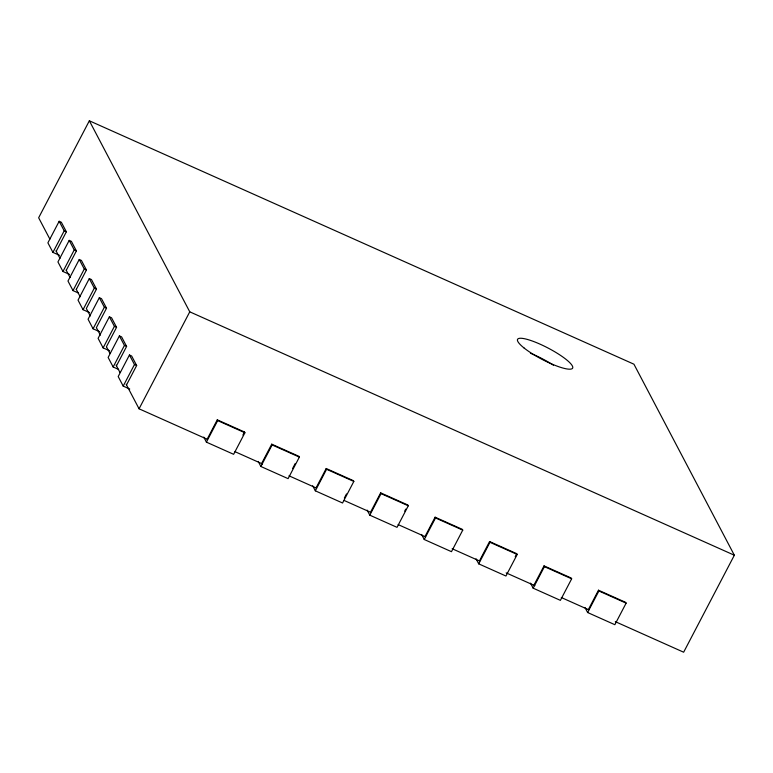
<?xml version="1.0" encoding="UTF-8"?>
<svg xmlns="http://www.w3.org/2000/svg" width="773" height="773" viewBox="0 0 773 773"><rect width="100%" height="100%" fill="white"/><g stroke="black" fill="none" stroke-linecap="round" stroke-linejoin="round"><path stroke-width="1.16" d="M615.308 621.656L683.651 652.209L734.35 555.227L633.937 364.199L89.349 120.791L38.65 217.773L49.868 239.118M56.226 251.196L66.362 231.803L61.338 222.257L59.163 221.281L47.897 242.828L52.922 252.385L59.453 255.303M52.922 252.385L64.188 230.827L59.163 221.281M66.265 270.299L76.401 250.906L71.387 241.36L69.203 240.384L57.936 261.931L62.961 271.487L69.493 274.405M62.961 271.487L74.227 249.93L69.203 240.384M76.305 289.402L86.441 270.009L81.426 260.462L79.242 259.486L67.976 281.034L73 290.59L78.45 293.025M73 290.59L84.267 269.033L79.242 259.486M90.257 315.954L86.334 308.485L96.49 289.112L91.465 279.565L89.291 278.589L78.025 300.137L83.04 309.693L89.581 312.611M83.04 309.693L94.306 288.136L89.291 278.589M96.393 327.617L106.529 308.214L101.505 298.668L99.331 297.692L88.064 319.239L93.079 328.796L99.62 331.714M93.079 328.796L104.345 307.248L99.331 297.692M106.432 346.719L116.568 327.317L111.544 317.771L109.37 316.795L98.103 338.342L103.128 347.898L109.66 350.816M103.128 347.898L114.394 326.351L109.37 316.795M116.472 365.822L126.608 346.42L121.593 336.873L119.409 335.897L108.143 357.445L113.167 367.001L118.617 369.436M113.167 367.001L124.434 345.454L119.409 335.897M126.511 384.925L136.657 365.523L131.632 355.976L129.449 355L118.192 376.548L123.207 386.104L129.738 389.022M123.207 386.104L134.473 364.556L129.449 355M207.415 439.354L139.063 408.801L189.762 311.828L89.349 120.791M207.135 439.228L217.281 419.836L244.51 432.001L244.906 432.764L233.639 454.311L206.41 442.146L203.763 437.093M206.41 442.146L217.677 420.599L217.281 419.836M242.906 435.064L244.51 432.001M261.593 463.568L271.738 444.175L298.967 456.341L299.364 457.104L288.097 478.651L260.868 466.486L258.221 461.433M260.868 466.486L272.135 444.939L271.738 444.175M292.561 468.593L295.228 463.491M316.06 487.908L326.196 468.515L353.425 480.68L353.831 481.444L342.565 503.001L315.336 490.826L312.679 485.782M315.336 490.826L326.593 469.279L326.196 468.515M344.352 498.034L346.488 493.957M367.136 510.122L369.794 515.166L397.022 527.341L408.289 505.784L407.883 505.02L380.654 492.855L370.518 512.248L344.111 500.45M369.794 515.166L381.06 493.618L380.654 492.855M404.685 511.146L405.748 509.107M424.976 536.588L435.112 517.195L462.341 529.36L462.747 530.123L451.48 551.68L424.251 539.506L421.594 534.462M424.251 539.506L435.518 517.958L435.112 517.195M479.434 560.927L489.57 541.535L516.799 553.7L517.205 554.463L505.938 576.02L478.709 563.846L476.052 558.802M478.709 563.846L489.976 542.298L489.57 541.535M515.205 556.763L516.267 554.724M533.892 585.267L544.028 565.875L571.257 578.04L571.662 578.813L560.396 600.36L533.167 588.185L530.51 583.142M533.167 588.185L544.434 566.638L544.028 565.875M588.35 609.607L598.486 590.214L625.715 602.389L626.12 603.153L614.854 624.7L587.625 612.525L584.968 607.481M587.625 612.525L598.891 590.978L598.486 590.214M64.188 230.827L66.362 231.803M74.227 249.93L76.401 250.906M189.762 311.828L734.35 555.227M84.267 269.033L86.441 270.009M94.306 288.136L96.49 289.112M104.345 307.248L106.529 308.214M114.394 326.351L116.568 327.317M124.434 345.454L126.608 346.42M134.473 364.556L136.657 365.523M217.677 420.599L244.906 432.764M272.135 444.939L299.364 457.104M326.593 469.279L353.831 481.444M381.06 493.618L408.289 505.784M435.518 517.958L462.747 530.123M489.976 542.298L517.205 554.463M544.434 566.638L571.662 578.813M598.891 590.978L626.12 603.153M234.973 451.664L262.53 463.984M288.996 475.81L316.553 488.13M398.134 524.587L425.691 536.906M452.147 548.733L479.704 561.053M506.17 572.88L534.829 585.683M561.285 597.51L588.842 609.829M56.043 250.848L59.965 258.327M66.14 270.067L70.063 277.536M76.237 289.276L80.16 296.745M96.432 327.694L100.355 335.163M106.529 346.903L109.892 353.309M116.066 365.049L119.989 372.518M126.163 384.258L139.063 408.801M530.442 353.242A31.065 6.406 27.6 0 1 553.429 365.204M524.026 347.956A31.065 6.406 27.6 0 0 571.189 369.04A31.065 6.406 27.6 0 0 540.076 344.169A31.065 6.406 27.6 0 0 524.026 347.956"/></g></svg>
